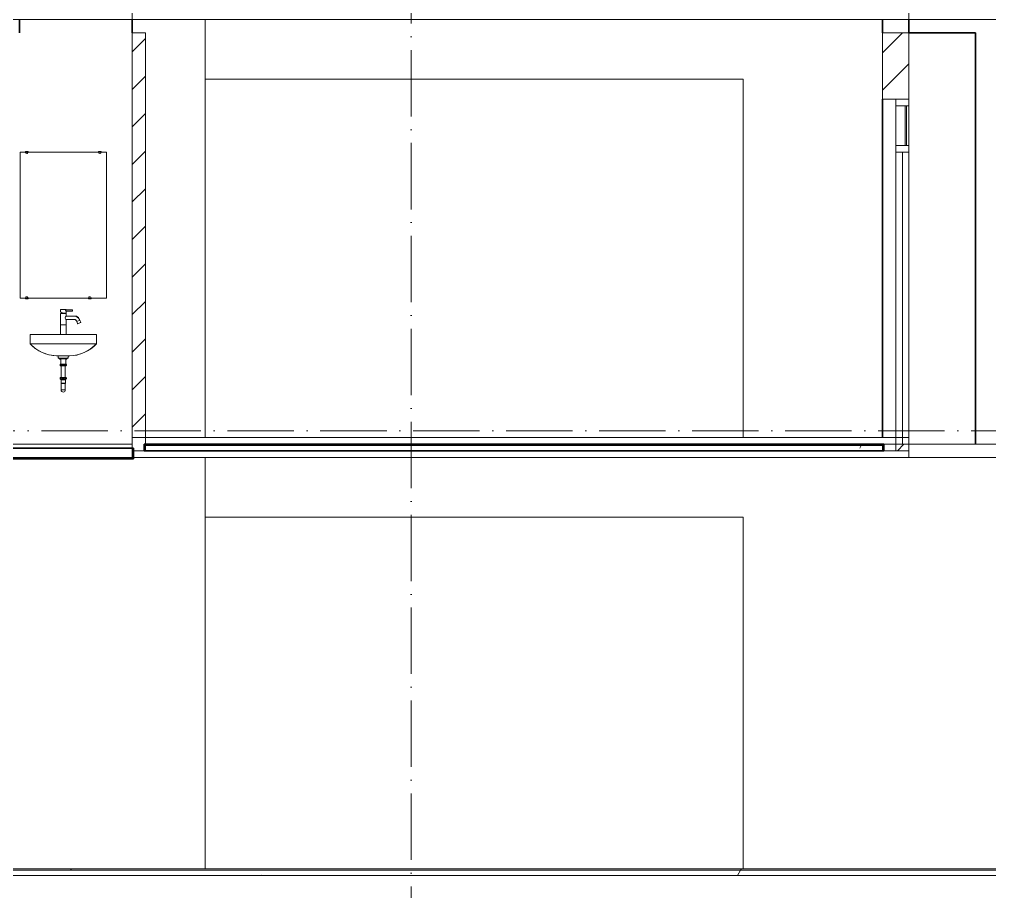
# Model space of a CAD drawing. Header units: millimetres. Extents: x -4940 to 55609, y -15283 to 93540.
# Drawn here: x 34800 to 42107, y 18429 to 25000 of the extents above; entities that cross this region are included whole.
import ezdxf

# ---------------------------------------------------------------- set-up
doc = ezdxf.new("R2010")
doc.units = ezdxf.units.MM
doc.linetypes.add('Grid Line', pattern=[14, 10, -2, 0, -2])
for name, color, linetype, lineweight in [('A-FLOR-MCUT', 3, 'Continuous', 9), ('CUA', 31, 'Continuous', 9), ('HATCH-TUONG', 152, 'Continuous', 9), ('NET CAT', 3, 'Continuous', 5), ('NET CATConcrete', 3, 'Continuous', 5), ('NET-CAT', 3, 'Continuous', 9), ('NET-THAY', 2, 'Continuous', 15), ('THIET-BI', 44, 'Continuous', 5), ('TRUC', 225, 'Continuous', 5)]:
    doc.layers.add(name, color=color, linetype=linetype, lineweight=lineweight)
pattern_1 = [(0, (21278.48, 39800), (1625.6, 406.4), [67.056, -1152.144, 67.056, -1152.144, -6502.4]), (0, (21278.48, 39800), (1625.6, 406.4), [-2438.4, 67.056, -2371.344, 67.056, -1152.144, -2844.8]), (0, (21278.48, 39800), (1625.6, 406.4), [-6096, 67.056, -745.744, 67.056, -1964.944]), (120, (21888.08, 40003.2), (-1164.753, 1204.611), [67.056, -1152.144, 67.056, -7654.544]), (120, (21888.08, 40003.2), (-1164.753, 1204.611), [-1286.256, -1152.144, 67.056, -2371.344, -4064]), (120, (21888.08, 40003.2), (-1164.753, 1204.611), [-4876.8, 67.056, -1152.144, 67.056, -2777.744]), (120, (21888.08, 40003.2), (-1164.753, 1204.611), [-6163.056, -745.744, 67.056, -1964.944]), (240, (22091.28, 40816), (-460.8473, -1611.011), [67.056, -1152.144, 67.056, -7654.544]), (240, (22091.28, 40816), (-460.8473, -1611.011), [-1286.256, -1152.144, 67.056, -2371.344, -4064]), (240, (22091.28, 40816), (-460.8473, -1611.011), [-4876.8, 67.056, -1152.144, 67.056, -2777.744]), (240, (22091.28, 40816), (-460.8473, -1611.011), [-6163.056, -745.744, 67.056, -1964.944])]
pattern_2 = [(45, (21278.48, 39800), (-141.4214, 141.4214), [])]

# ---------------------------------------------------------------- blocks, each defined once
blk = doc.blocks.new('ALC1807-ASCENT PLAZA-TANG DIEN HINH_rvt-1-MẶT CẮT A-A')
at = {"layer": 'NET CAT'}
h = blk.add_hatch(dxfattribs=at)
h.set_pattern_fill('FP_9', color=10, style=0, pattern_type=2)
h.set_pattern_definition(pattern_1)
h.paths.add_polyline_path([(32799.9, 18590), (42599.9, 18590), (42599.9, 18600), (32799.9, 18600)], flags=0)
h = blk.add_hatch(dxfattribs=at)
h.set_pattern_fill('FP_9', color=10, style=0, pattern_type=2)
h.set_pattern_definition(pattern_1)
h.paths.add_polyline_path([(32799.9, 18550), (42599.9, 18550), (42599.9, 18590), (32799.9, 18590)], flags=0)
at = {"layer": 'A-FLOR-MCUT', "color": 7}
blk.add_line((42599.9, 18590), (32799.9, 18590), dxfattribs=at)
at = {"layer": 'NET-CAT', "color": 250, "lineweight": 15}
for p, q in [((42599.9, 18600), (32799.9, 18600)), ((32799.9, 18550), (42599.9, 18550))]:
    blk.add_line(p, q, dxfattribs=at)
blk = doc.blocks.new('X-LA - X-LA-156710-MẶT CẮT A-A')
at = {"layer": 'THIET-BI', "color": 130, "lineweight": 9}
for p, q in [((35454.9, 24000), (34804.9, 24000)), ((34804.9, 24000), (34804.9, 22900)), ((34804.9, 24000), (34844.9, 24000)), ((34804.9, 22900), (34804.9, 24000)), ((34844.9, 24005), (34864.9, 24005)), ((34844.9, 24000), (34844.9, 24005)), ((34844.9, 24000), (34845.4, 23996.9)), ((34845.4, 23996.9), (34847.2, 23993.6)), ((34847.2, 23993.6), (34850.2, 23991.2)), ((34850.2, 23991.2), (34854.9, 23990)), ((34854.9, 23990), (34859, 23990.9)), ((34859, 23990.9), (34861.9, 23992.9)), ((34861.9, 23992.9), (34864.1, 23996.1)), ((34864.1, 23996.1), (34864.9, 24000)), ((34864.9, 24005), (34864.9, 24000)), ((34864.9, 24000), (35394.9, 24000)), ((35394.9, 24005), (35414.9, 24005)), ((35394.9, 24000), (35394.9, 24005)), ((35394.9, 24000), (35395.5, 23996.6)), ((35395.5, 23996.6), (35397.6, 23993.3)), ((35397.6, 23993.3), (35400.4, 23991.1)), ((35400.4, 23991.1), (35404.9, 23990)), ((35404.9, 23990), (35409.1, 23990.9)), ((35409.1, 23990.9), (35412.3, 23993.2)), ((35412.3, 23993.2), (35414.3, 23996.5)), ((35414.3, 23996.5), (35414.9, 24000)), ((35414.9, 24005), (35414.9, 24000)), ((35414.9, 24000), (35454.9, 24000)), ((35454.9, 22900), (35454.9, 24000)), ((35454.9, 24000), (35454.9, 22900)), ((34804.9, 22900), (35454.9, 22900)), ((34844.9, 22900), (34804.9, 22900)), ((34845.4, 22903.1), (34844.9, 22900)), ((34844.9, 22900), (34844.9, 22895)), ((34844.9, 22895), (34864.9, 22895)), ((34847.2, 22906.4), (34845.4, 22903.1)), ((34850.2, 22908.8), (34847.2, 22906.4)), ((34854.9, 22910), (34850.2, 22908.8)), ((34859, 22909.1), (34854.9, 22910)), ((34861.9, 22907.1), (34859, 22909.1)), ((34864.1, 22903.9), (34861.9, 22907.1)), ((34864.9, 22900), (34864.1, 22903.9)), ((34864.9, 22895), (34864.9, 22900)), ((35319.9, 22900), (34864.9, 22900)), ((35320.5, 22903.4), (35319.9, 22900)), ((35319.9, 22900), (35319.9, 22895)), ((35319.9, 22895), (35339.9, 22895)), ((35322.6, 22906.7), (35320.5, 22903.4)), ((35325.4, 22908.9), (35322.6, 22906.7)), ((35329.9, 22910), (35325.4, 22908.9)), ((35334.1, 22909.1), (35329.9, 22910)), ((35337.3, 22906.8), (35334.1, 22909.1)), ((35339.3, 22903.5), (35337.3, 22906.8)), ((35339.9, 22900), (35339.3, 22903.5)), ((35339.9, 22895), (35339.9, 22900)), ((35454.9, 22900), (35339.9, 22900)), ((35108.9, 22814.3), (35109.9, 22815.3)), ((35108.9, 22814.3), (35108.9, 22796.3)), ((35108.9, 22796.3), (35108.9, 22814.3)), ((35109.9, 22815.3), (35149.9, 22815.3)), ((35109.9, 22815.3), (35149.9, 22815.3)), ((35149.9, 22815.3), (35150.9, 22814.3)), ((35150.9, 22812.8), (35150.9, 22814.3)), ((35150.9, 22814.3), (35150.9, 22812.8)), ((35197.9, 22812.8), (35150.9, 22812.8)), ((35150.9, 22812.8), (35197.9, 22812.8)), ((35150.9, 22802.8), (35197.9, 22802.8)), ((35150.9, 22786.3), (35150.9, 22802.8)), ((35150.9, 22802.8), (35150.9, 22786.3)), ((35197.9, 22802.8), (35150.9, 22802.8)), ((35197.9, 22812.8), (35198.9, 22811.8)), ((35198.9, 22803.8), (35197.9, 22802.8)), ((35198.9, 22811.8), (35198.9, 22803.8)), ((35198.9, 22811.8), (35198.9, 22803.8)), ((35108.9, 22796.3), (35130.4, 22786.3)), ((35114.6, 22793.7), (35108.9, 22796.3)), ((35108.9, 22783.8), (35108.9, 22625)), ((35108.9, 22625), (35108.9, 22783.8)), ((35129.9, 22784.3), (35109.4, 22784.3)), ((35109.4, 22784.3), (35111.3, 22784.3)), ((35111.8, 22784.8), (35114.6, 22793.7)), ((35150.4, 22784.3), (35129.9, 22784.3)), ((35130.4, 22786.3), (35150.9, 22786.3)), ((35147.9, 22786.3), (35148.1, 22784.8)), ((35147.9, 22786.3), (35148.1, 22784.8)), ((35150.9, 22786.3), (35147.9, 22786.3)), ((35148.5, 22784.3), (35150.4, 22784.3)), ((35150.9, 22783.8), (35150.9, 22763.5)), ((35150.9, 22783.8), (35150.9, 22763.5)), ((35150.9, 22763.5), (35213.4, 22763.5)), ((35150.9, 22763.5), (35213.4, 22763.5)), ((35150.9, 22738.5), (35150.9, 22625)), ((35213.4, 22738.5), (35150.9, 22738.5)), ((35150.9, 22738.5), (35150.9, 22625)), ((35213.4, 22738.5), (35150.9, 22738.5)), ((35213.4, 22763.5), (35229.9, 22763.5)), ((35220.2, 22738.5), (35213.4, 22738.5)), ((35226.4, 22734.6), (35220.2, 22738.5)), ((35231.3, 22723.9), (35226.4, 22734.6)), ((35229.2, 22728.4), (35231.3, 22723.9)), ((35229.9, 22763.5), (35244.9, 22753.9)), ((35254, 22734.4), (35231.3, 22723.9)), ((35244.9, 22753.9), (35254, 22734.4)), ((35251.9, 22739), (35254, 22734.4)), ((35252.6, 22733.8), (35254, 22734.4)), ((35254, 22734.4), (35261.4, 22718.6)), ((35254, 22734.4), (35261.4, 22718.6)), ((35150.9, 22698.6), (35108.9, 22698.6)), ((35231.3, 22723.9), (35238.7, 22708)), ((35238.7, 22708), (35231.3, 22723.9)), ((35240.1, 22707.5), (35238.7, 22708)), ((35260.9, 22717.2), (35240.1, 22707.5)), ((35240.1, 22707.5), (35250.5, 22712.4)), ((35250.5, 22712.4), (35260.9, 22717.2)), ((35261.4, 22718.6), (35260.9, 22717.2)), ((34879.9, 22625), (34879.9, 22555)), ((35379.9, 22625), (34879.9, 22625)), ((34879.9, 22625), (35108.9, 22625)), ((34879.9, 22555), (34879.9, 22625)), ((35150.9, 22625), (35379.9, 22625)), ((35379.9, 22555), (35379.9, 22625)), ((35379.9, 22625), (35379.9, 22555)), ((34879.9, 22555), (35379.9, 22555)), ((34919.5, 22520.4), (34879.9, 22555)), ((34970.9, 22490.4), (34919.5, 22520.4)), ((35333.2, 22515.3), (35288.7, 22490.3)), ((35379.9, 22555), (35333.2, 22515.3)), ((35022.2, 22472.8), (34970.9, 22490.4)), ((35079.9, 22464.7), (35022.2, 22472.8)), ((35079.9, 22464.7), (35179.9, 22464.7)), ((35091.3, 22464.7), (35079.9, 22464.7)), ((35091.3, 22464.7), (35092.1, 22453.3)), ((35092.1, 22453.3), (35091.3, 22464.7)), ((35092.3, 22450.1), (35092.1, 22453.3)), ((35094.9, 22447.7), (35092.3, 22450.1)), ((35098, 22447.7), (35094.9, 22447.7)), ((35098, 22447.7), (35161.8, 22447.7)), ((35105.4, 22447.7), (35098, 22447.7)), ((35105.4, 22447.7), (35099.9, 22445.7)), ((35099.9, 22445.7), (35105.4, 22447.7)), ((35159.9, 22445.7), (35099.9, 22445.7)), ((35099.9, 22445.7), (35099.9, 22442.7)), ((35099.9, 22442.7), (35099.9, 22445.7)), ((35099.9, 22442.7), (35159.9, 22442.7)), ((35101.9, 22442.7), (35099.9, 22442.7)), ((35101.9, 22442.7), (35157.9, 22442.7)), ((35101.9, 22441.7), (35101.9, 22442.7)), ((35101.9, 22441.7), (35101.9, 22442.7)), ((35102.9, 22440.7), (35107.2, 22440.7)), ((35107.2, 22440.7), (35102.9, 22440.7)), ((35154.4, 22447.7), (35105.4, 22447.7)), ((35109.4, 22440.7), (35107.2, 22440.7)), ((35111.2, 22438.9), (35109.4, 22440.7)), ((35111.2, 22436.7), (35111.2, 22438.9)), ((35111.2, 22436.7), (35111.2, 22406.4)), ((35111.2, 22406.4), (35111.2, 22436.7)), ((35150.5, 22440.7), (35148.7, 22438.9)), ((35148.7, 22438.9), (35148.7, 22436.7)), ((35148.7, 22432.7), (35148.7, 22436.7)), ((35148.7, 22436.7), (35148.7, 22406.4)), ((35148.7, 22406.4), (35148.7, 22432.7)), ((35152.7, 22440.7), (35150.5, 22440.7)), ((35156.9, 22440.7), (35152.7, 22440.7)), ((35156.9, 22440.7), (35152.7, 22440.7)), ((35159.9, 22445.7), (35154.4, 22447.7)), ((35154.4, 22447.7), (35159.9, 22445.7)), ((35161.8, 22447.7), (35154.4, 22447.7)), ((35157.9, 22441.7), (35156.9, 22440.7)), ((35157.9, 22442.7), (35157.9, 22441.7)), ((35157.9, 22442.7), (35157.9, 22441.7)), ((35159.9, 22442.7), (35157.9, 22442.7)), ((35159.9, 22442.7), (35159.9, 22445.7)), ((35159.9, 22445.7), (35159.9, 22442.7)), ((35165, 22447.7), (35161.8, 22447.7)), ((35167.6, 22450.1), (35165, 22447.7)), ((35167.8, 22453.3), (35167.6, 22450.1)), ((35168.6, 22464.7), (35167.8, 22453.3)), ((35168.6, 22464.7), (35167.8, 22453.3)), ((35179.9, 22464.7), (35168.6, 22464.7)), ((35231.3, 22471.3), (35179.9, 22464.7)), ((35288.7, 22490.3), (35231.3, 22471.3)), ((35106, 22395.2), (35106.2, 22397.8)), ((35107.3, 22393.2), (35106, 22395.2)), ((35106.2, 22397.8), (35107.8, 22399.5)), ((35108.4, 22391.8), (35107.3, 22393.2)), ((35107.8, 22402.7), (35107.8, 22399.5)), ((35129.9, 22402.7), (35107.8, 22402.7)), ((35107.8, 22402.7), (35108.9, 22402.7)), ((35107.8, 22399.5), (35107.8, 22402.7)), ((35107.8, 22399.5), (35152, 22399.5)), ((35109.9, 22390.6), (35108.4, 22391.8)), ((35111.2, 22406.4), (35108.9, 22404.2)), ((35108.9, 22404.2), (35111.2, 22406.4)), ((35108.9, 22404.2), (35108.9, 22402.7)), ((35108.9, 22402.7), (35108.9, 22404.2)), ((35111.4, 22389.7), (35109.9, 22390.6)), ((35129.9, 22389.7), (35111.4, 22389.7)), ((35114, 22389.7), (35111.4, 22389.7)), ((35114, 22303.2), (35114, 22389.7)), ((35114, 22303.2), (35114, 22389.7)), ((35152, 22402.7), (35129.9, 22402.7)), ((35148.4, 22389.7), (35129.9, 22389.7)), ((35145.8, 22303.2), (35145.8, 22389.7)), ((35145.8, 22389.7), (35145.8, 22303.2)), ((35148.4, 22389.7), (35145.8, 22389.7)), ((35150, 22390.6), (35148.4, 22389.7)), ((35150.9, 22404.2), (35148.7, 22406.4)), ((35148.7, 22406.4), (35150.9, 22404.2)), ((35151.4, 22391.8), (35150, 22390.6)), ((35150.9, 22402.7), (35150.9, 22404.2)), ((35150.9, 22404.2), (35150.9, 22402.7)), ((35150.9, 22402.7), (35152, 22402.7)), ((35152.6, 22393.2), (35151.4, 22391.8)), ((35152, 22399.5), (35152, 22402.7)), ((35152, 22402.7), (35152, 22399.5)), ((35152, 22399.5), (35153.7, 22397.8)), ((35153.9, 22395.2), (35152.6, 22393.2)), ((35153.7, 22397.8), (35153.9, 22395.2)), ((35106, 22297.7), (35107.3, 22299.7)), ((35106.2, 22295.1), (35106, 22297.7)), ((35107.8, 22293.4), (35106.2, 22295.1)), ((35107.3, 22299.7), (35108.4, 22301.1)), ((35107.8, 22293.4), (35107.8, 22290.2)), ((35152, 22293.4), (35107.8, 22293.4)), ((35107.8, 22290.2), (35107.8, 22293.4)), ((35107.8, 22290.2), (35129.9, 22290.2)), ((35112, 22290.2), (35107.8, 22290.2)), ((35112, 22290.2), (35107.8, 22290.2)), ((35108.4, 22301.1), (35109.8, 22302.3)), ((35109.8, 22302.3), (35111.4, 22303.2)), ((35129.9, 22303.2), (35111.4, 22303.2)), ((35111.4, 22303.2), (35114, 22303.2)), ((35112, 22286.8), (35112, 22290.2)), ((35112, 22286.8), (35112, 22290.2)), ((35147.9, 22286.8), (35112, 22286.8)), ((35112.4, 22286), (35112, 22286.8)), ((35112.4, 22286), (35112, 22286.8)), ((35148.4, 22303.2), (35129.9, 22303.2)), ((35129.9, 22290.2), (35152, 22290.2)), ((35145.8, 22303.2), (35148.4, 22303.2)), ((35147.9, 22286.8), (35146.5, 22284.3)), ((35147.9, 22286.8), (35147.4, 22286)), ((35147.9, 22290.2), (35147.9, 22286.8)), ((35147.9, 22290.2), (35147.9, 22286.8)), ((35152, 22290.2), (35147.9, 22290.2)), ((35148.4, 22303.2), (35150, 22302.3)), ((35150, 22302.3), (35151.4, 22301.1)), ((35151.4, 22301.1), (35152.6, 22299.7)), ((35153.7, 22295.1), (35152, 22293.4)), ((35152, 22290.2), (35152, 22293.4)), ((35152, 22293.4), (35152, 22290.2)), ((35152.6, 22299.7), (35153.9, 22297.7)), ((35153.9, 22297.7), (35153.7, 22295.1)), ((35112.4, 22286), (35113.3, 22284.3)), ((35113.3, 22284.3), (35146.5, 22284.3)), ((35113.3, 22258.8), (35113.3, 22284.3)), ((35113.3, 22258.8), (35113.3, 22284.3)), ((35114, 22257.1), (35113.3, 22258.8)), ((35113.6, 22258.1), (35114, 22257.1)), ((35114, 22258.5), (35145.8, 22258.5)), ((35114, 22257.1), (35114, 22208.8)), ((35114, 22208.8), (35114, 22257.1)), ((35129.9, 22257.8), (35115, 22257.8)), ((35144.8, 22257.8), (35129.9, 22257.8)), ((35146.5, 22258.8), (35145.8, 22257.1)), ((35145.8, 22257.1), (35146.2, 22258.1)), ((35145.8, 22257.1), (35145.8, 22208.8)), ((35145.8, 22257.1), (35145.8, 22208.8)), ((35146.5, 22284.3), (35147.4, 22286)), ((35146.5, 22284.3), (35146.5, 22258.8)), ((35146.5, 22284.3), (35146.5, 22258.8)), ((35145.8, 22208.8), (35114, 22208.8))]:
    blk.add_line(p, q, dxfattribs=at)
for centre, radius, start, end in [((35091.2, 22756.4), 291.9, 223.62041, 267.78085), ((35168.6, 22756.4), 291.9, 272.21915, 316.37959), ((35129.9, 22208.8), 15.9, 180, 0)]:
    blk.add_arc(centre, radius, start, end, dxfattribs=at)
for centre, major_axis, ratio in [((35111.2, 22396.4), (4.41, 0), 0.713058), ((35148.7, 22396.4), (4.41, 0), 0.713058), ((35111.2, 22296.5), (4.41, 0), 0.713058), ((35129.9, 22296.5), (7.99, 0), 0.393273), ((35148.6, 22296.5), (4.41, 0), 0.713058)]:
    blk.add_ellipse(centre, major_axis=major_axis, ratio=ratio, dxfattribs=at)
for points in [[(35108.9, 22814.3), (35108.9, 22814.8), (35109.4, 22815.3), (35109.9, 22815.3)], [(35149.9, 22815.3), (35150.5, 22815.3), (35150.9, 22814.8), (35150.9, 22814.3)], [(35197.9, 22812.8), (35198.5, 22812.8), (35198.9, 22812.3), (35198.9, 22811.8)], [(35198.9, 22803.8), (35198.9, 22803.2), (35198.5, 22802.8), (35197.9, 22802.8)], [(35111.8, 22784.8), (35111.9, 22787.9), (35112.9, 22791), (35114.6, 22793.7)], [(35145.5, 22751), (35145.5, 22757.9), (35147.9, 22763.5), (35150.9, 22763.5)], [(35150.9, 22738.5), (35147.9, 22738.5), (35145.5, 22744.1), (35145.5, 22751)], [(35213.4, 22763.5), (35229.9, 22763.5), (35244.9, 22753.9), (35251.9, 22739)], [(35213.4, 22738.5), (35220.2, 22738.5), (35226.4, 22734.6), (35229.2, 22728.4)], [(35240.1, 22707.5), (35239.6, 22707.3), (35239, 22707.5), (35238.7, 22708)], [(35261.4, 22718.6), (35261.6, 22718.1), (35261.4, 22717.5), (35260.9, 22717.2)], [(35098, 22447.7), (35094.9, 22447.7), (35092.3, 22450.1), (35092, 22453.3)], [(35098, 22447.7), (35094.9, 22447.7), (35092.3, 22450.1), (35092, 22453.3)], [(35102.9, 22440.7), (35102.4, 22440.7), (35101.9, 22441.1), (35101.9, 22441.7)], [(35107.2, 22440.7), (35109.4, 22440.7), (35111.2, 22438.9), (35111.2, 22436.7)], [(35148.7, 22436.7), (35148.7, 22438.9), (35150.5, 22440.7), (35152.7, 22440.7)], [(35157.9, 22441.7), (35157.9, 22441.1), (35157.5, 22440.7), (35156.9, 22440.7)], [(35167.8, 22453.3), (35167.6, 22450.1), (35165, 22447.7), (35161.8, 22447.7)], [(35107.3, 22393.2), (35106, 22395.2), (35106.2, 22397.8), (35107.8, 22399.5)], [(35111.4, 22389.7), (35109.9, 22390.6), (35108.4, 22391.8), (35107.3, 22393.2)], [(35152.6, 22393.2), (35151.4, 22391.8), (35150, 22390.6), (35148.4, 22389.7)], [(35152, 22399.5), (35153.7, 22397.8), (35153.9, 22395.2), (35152.6, 22393.2)], [(35107.8, 22293.4), (35106.2, 22295.1), (35106, 22297.7), (35107.3, 22299.7)], [(35107.3, 22299.7), (35108.4, 22301.1), (35109.8, 22302.3), (35111.4, 22303.2)], [(35148.4, 22303.2), (35150, 22302.3), (35151.4, 22301.1), (35152.6, 22299.7)], [(35152.6, 22299.7), (35153.9, 22297.7), (35153.7, 22295.1), (35152, 22293.4)]]:
    blk.add_open_spline(points, degree=3, dxfattribs=at)
for points in [[(35150.9, 22802.8), (35149.5, 22802.8), (35148.3, 22805), (35148.3, 22807.8), (35148.3, 22810.6), (35149.5, 22812.8), (35150.9, 22812.8)], [(35129.9, 22399.5), (35125.5, 22399.5), (35121.9, 22398.1), (35121.9, 22396.4), (35121.9, 22394.6), (35125.5, 22393.2), (35129.9, 22393.2)], [(35129.9, 22399.5), (35134.3, 22399.5), (35137.9, 22398.1), (35137.9, 22396.4), (35137.9, 22394.6), (35134.3, 22393.2), (35129.9, 22393.2)]]:
    blk.add_open_spline(points, degree=3, knots=[0, 0, 0, 0, 1, 1, 1, 2, 2, 2, 2], dxfattribs=at)
blk = doc.blocks.new('CUA LO GIA - DB6-60239-MẶT CẮT A-A')
at = {"layer": 'CUA', "color": 130}
for p, q in [((41499.9, 24400), (41399.9, 24400)), ((41399.9, 24400), (41399.9, 24350)), ((41399.9, 24350), (41499.9, 24350)), ((41399.9, 24350), (41399.9, 24050)), ((41479.9, 24350), (41469.9, 24350)), ((41469.9, 24350), (41469.9, 24050)), ((41479.9, 24050), (41479.9, 24350)), ((41499.9, 24350), (41499.9, 24400)), ((41499.9, 24350), (41499.9, 24050)), ((41499.9, 24050), (41399.9, 24050)), ((41399.9, 24050), (41399.9, 24000)), ((41469.9, 24050), (41479.9, 24050)), ((41499.9, 24000), (41499.9, 24050)), ((41399.9, 24000), (41499.9, 24000)), ((41399.9, 24000), (41399.9, 21800)), ((41449.9, 24000), (41399.9, 24000)), ((41449.9, 21800), (41449.9, 24000)), ((41499.9, 24000), (41499.9, 21850)), ((41499.9, 21800), (41399.9, 21800)), ((41399.9, 21800), (41399.9, 21750)), ((41399.9, 21800), (41449.9, 21800)), ((41499.9, 21750), (41499.9, 21800)), ((41399.9, 21750), (41499.9, 21750))]:
    blk.add_line(p, q, dxfattribs=at)
blk = doc.blocks.new('ALC1807-ASCENT PLAZA-TANG DIEN HINH-TANG 5_rvt-1-MẶT CẮT A-A')
at = {"layer": 'HATCH-TUONG'}
h = blk.add_hatch(dxfattribs=at)
h.set_pattern_fill('FP_10', color=130, style=0, pattern_type=2)
h.set_pattern_definition(pattern_2)
h.paths.add_polyline_path([(35650.4, 21750), (35749.9, 21750), (35749.9, 24900), (35649.9, 24900), (35649.9, 21750)], flags=0)
h = blk.add_hatch(dxfattribs=at)
h.set_pattern_fill('FP_10', color=130, style=0, pattern_type=2)
h.set_pattern_definition(pattern_2)
h.paths.add_polyline_path([(41299.9, 21750), (41499.9, 21750), (41499.9, 21800), (41299.9, 21800)], flags=0)
h.paths.add_polyline_path([(41499.9, 24400), (41499.9, 24900), (41299.9, 24900), (41299.9, 24400)], flags=0)
at = {"layer": 'NET CAT', "lineweight": 9}
h = blk.add_hatch(dxfattribs=at)
h.set_pattern_fill('FP_9', color=130, style=0, pattern_type=2)
h.set_pattern_definition(pattern_1)
h.paths.add_polyline_path([(40521.2, 21790), (41309.9, 21790), (41309.9, 21800), (35739.9, 21800), (35739.9, 21790), (37274, 21790)], flags=0)
h = blk.add_hatch(dxfattribs=at)
h.set_pattern_fill('FP_9', color=130, style=0, pattern_type=2)
h.set_pattern_definition(pattern_1)
h.paths.add_polyline_path([(40521.2, 21750), (41309.9, 21750), (41309.9, 21790), (35739.9, 21790), (35739.9, 21750), (37274, 21750)], flags=0)
at = {"layer": 'A-FLOR-MCUT', "color": 130}
blk.add_line((41309.9, 21790), (35739.9, 21790), dxfattribs=at)
at = {"layer": 'NET-CAT', "color": 130}
for p, q in [((35749.9, 24900), (35649.9, 24900)), ((35649.9, 24900), (35649.9, 21750)), ((35749.9, 21750), (35749.9, 24900)), ((41299.9, 24900), (41299.9, 24400)), ((41499.9, 24900), (41299.9, 24900)), ((41499.9, 24400), (41499.9, 24900)), ((41299.9, 24400), (41499.9, 24400)), ((41299.9, 21800), (41299.9, 21750)), ((41499.9, 21800), (41299.9, 21800)), ((41499.9, 21750), (41499.9, 21800)), ((35649.9, 21750), (35749.9, 21750)), ((41299.9, 21750), (41499.9, 21750))]:
    blk.add_line(p, q, dxfattribs=at)
at = {"layer": 'NET-CAT', "color": 50, "lineweight": 35}
for p, q in [((41309.9, 21800), (35739.9, 21800)), ((35739.9, 21800), (35739.9, 21750)), ((41309.9, 21750), (41309.9, 21800)), ((35659.9, 21770), (33749.9, 21770)), ((35659.9, 21690), (35659.9, 21770)), ((35739.9, 21750), (41309.9, 21750)), ((33749.9, 21690), (35659.9, 21690))]:
    blk.add_line(p, q, dxfattribs=at)
at = {"layer": 'NET-THAY', "color": 50, "lineweight": 35}
for p, q in [((34799.9, 25000), (34799.9, 24900)), ((35649.9, 24900), (35649.9, 25000)), ((41299.9, 24900), (41299.9, 25000)), ((41499.9, 25000), (41499.9, 24900)), ((41899.9, 24900), (41499.9, 24900)), ((41899.9, 24900), (41999.9, 24900)), ((41999.9, 24900), (41999.9, 21800)), ((41299.9, 21850), (41299.9, 24400))]:
    blk.add_line(p, q, dxfattribs=at)
at = {"color": 50, "lineweight": 35}
for name in ['CUA LO GIA - DB6-60239-MẶT CẮT A-A', 'X-LA - X-LA-156710-MẶT CẮT A-A']:
    blk.add_blockref(name, (0, 0), dxfattribs=at)

msp = doc.modelspace()

# ---------------------------------------------------------------- linework, layer by layer
at = {"layer": 'NET CAT'}
for p, q in [((36199.9, 21850), (36199.9, 25000)), ((40249.9, 24550), (40249.9, 21850)), ((36199.9, 18600), (36199.9, 21700)), ((40249.9, 21250), (40249.9, 18600))]:
    msp.add_line(p, q, dxfattribs=at)
at = {"layer": 'NET CATConcrete'}
for p, q in [((40249.9, 24550), (36199.9, 24550)), ((40249.9, 21250), (36199.9, 21250))]:
    msp.add_line(p, q, dxfattribs=at)
at = {"layer": 'NET-CAT', "lineweight": 15}
for p, q in [((35649.9, 25000), (35649.9, 25150)), ((41499.9, 25000), (41499.9, 25150)), ((41499.9, 25100), (41499.9, 25000)), ((33099.9, 25000), (42299.9, 25000)), ((41499.9, 21850), (35649.9, 21850)), ((35649.9, 21700), (35649.9, 21850)), ((41499.9, 21850), (41499.9, 21700)), ((35649.9, 21800), (33099.9, 21800)), ((42599.9, 21800), (41499.9, 21800)), ((33099.9, 21700), (42299.9, 21700)), ((42599.9, 18550), (-0.1, 18550))]:
    msp.add_line(p, q, dxfattribs=at)
at = {"layer": 'TRUC', "linetype": 'Grid Line', "ltscale": 50}
for p, q in [((37749.9, -12136), (37749.9, 93540.4)), ((-4939.7, 21900), (51521, 21900)), ((-4939.7, 18600), (51521, 18600))]:
    msp.add_line(p, q, dxfattribs=at)

# ---------------------------------------------------------------- block references
at = {"lineweight": 5}
for name in ['ALC1807-ASCENT PLAZA-TANG DIEN HINH-TANG 5_rvt-1-MẶT CẮT A-A', 'ALC1807-ASCENT PLAZA-TANG DIEN HINH_rvt-1-MẶT CẮT A-A']:
    msp.add_blockref(name, (0, 0), dxfattribs=at)

doc.saveas('drawing.dxf')
